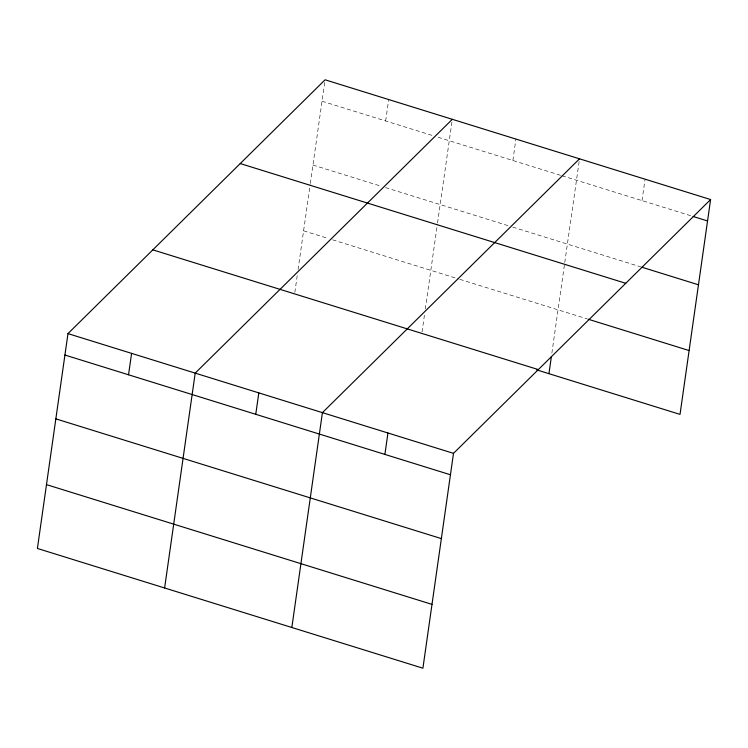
<?xml version="1.0" encoding="UTF-8"?>
<svg xmlns="http://www.w3.org/2000/svg" width="748" height="748" viewBox="0 0 748 748"><rect width="100%" height="100%" fill="white"/><g stroke="black" fill="none" stroke-linecap="round" stroke-linejoin="round"><path stroke-width="0.56" stroke-dasharray="3.74 2.81" d="M294.834 292.365L297.433 274.133M298.078 269.57L310.168 184.663M310.327 183.512L325.09 79.793M385.65 120.97L388.698 99.559M422.05 331.888L424.649 313.646M425.294 309.083L437.384 224.176M437.543 223.026L452.306 119.315M512.866 160.493L515.914 139.072M551.865 353.159L564.6 263.689M564.768 262.539L579.363 159.95M642.018 200.604L645.066 179.183M322.042 101.214L432.522 135.528M438.104 137.267L560.85 175.397M561.972 175.743L692.003 216.125M312.954 165.046L381.031 186.196M385.491 187.58L508.247 225.709M512.707 227.093L640.709 266.849M303.594 230.814L328.148 238.444M332.608 239.828L458.711 278.995M459.833 279.341L586.918 318.816"/><path stroke-width="1.12" d="M67.975 333.608L37.4 548.462L422.91 668.207L453.494 453.353L710.6 199.538L325.09 79.793L67.975 333.608L453.494 453.353M128.534 374.785L131.592 353.365M164.616 587.975L195.2 373.121L452.306 119.315M255.76 414.299L258.808 392.878M291.842 627.488L322.416 412.644L579.522 158.828M384.902 454.41L387.95 432.999M548.948 373.682L551.379 356.581M710.6 199.538L680.025 414.392L536.671 369.867M693.115 216.471L707.552 220.959M641.812 267.195L698.464 284.792M240.239 163.56L625.758 283.296M588.022 319.162L689.104 350.56M152.826 249.851L538.336 369.596M64.926 355.029L450.446 474.774M55.848 418.861L441.357 538.607M46.488 484.629L431.998 604.375"/></g></svg>
